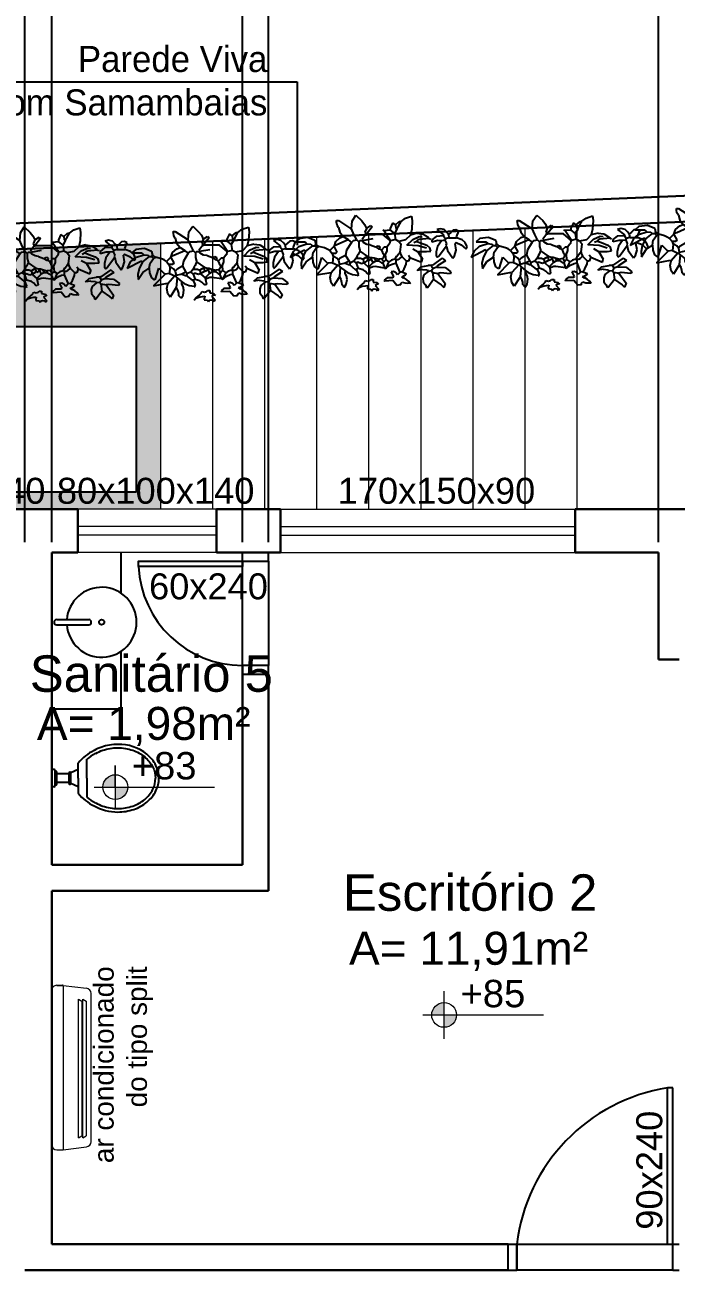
# Model space of a CAD drawing. Extents: x -165 to 197, y 154 to 653.
# Drawn here: x 113.35 to 117.11, y 481.55 to 488.75 of the extents above; entities that cross this region are included whole.
import ezdxf
from ezdxf.enums import TextEntityAlignment as Align

# ---------------------------------------------------------------- set-up
doc = ezdxf.new("R2010")
doc.units = 0
doc.header["$MEASUREMENT"] = 0
doc.header["$PDMODE"] = 3
doc.header["$PDSIZE"] = 0.1
doc.layers.get('0').update_dxf_attribs({"linetype": 'CONTINUOUS'})
doc.layers.get('DEFPOINTS').update_dxf_attribs({"linetype": 'CONTINUOUS'})
for name, color, linetype, lineweight in [('AIT-ESQUADRIA 34', 252, 'CONTINUOUS', 15), ('AIT-PAREDE', 4, 'CONTINUOUS', 30), ('COTA de NIVEL', 12, 'CONTINUOUS', 20), ('FININHA', 251, 'CONTINUOUS', 25), ('LAYOUT', 251, 'CONTINUOUS', 25), ('TEXTO-190', 190, 'CONTINUOUS', 20)]:
    doc.layers.add(name, color=color, linetype=linetype, lineweight=lineweight)
for name, color, linetype in [('AIT-PORTAS', 2, 'CONTINUOUS'), ('AIT-VEGETAÇÃO 25', 92, 'CONTINUOUS'), ('COTA', 1, 'CONTINUOUS'), ('COTA MODIF', 172, 'CONTINUOUS'), ('TEXTO', 190, 'CONTINUOUS'), ('TXT-LAYOUT', 192, 'CONTINUOUS')]:
    doc.layers.add(name, color=color, linetype=linetype)
doc.styles.add('ARIAL', font='ARIAL.TTF', dxfattribs={"height": 0.18})
doc.styles.add('cota25', font='ARIAL.TTF', dxfattribs={"height": 0.06})
doc.styles.add('PLANTA', font='stylu.ttf', dxfattribs={"height": 0.22})
doc.dimstyles.new('Copy of ISO-25', dxfattribs={"dimtxt": 0.18, "dimasz": 0.06, "dimexe": 0.06, "dimexo": 0.06, "dimgap": 0.05, "dimtad": 1, "dimdec": 0, "dimlfac": 100, "dimdsep": 46, "dimtxsty": 'ARIAL', "dimblk1": 'OBLIQUE', "dimblk2": 'OBLIQUE', "dimsah": 1, "dimcen": 2.5, "dimdle": 0.06, "dimclrd": 256, "dimclre": 256, "dimclrt": 256, "dimadec": 0, "dimazin": 0, "dimtfac": 1, "dimtdec": 0, "dimtmove": 1, "dimatfit": 3, "dimldrblk": 'OBLIQUE', "dimfxl": 0, "dimtolj": 1, "dimtzin": 0, "dimlwd": -1, "dimlwe": -1, "dimarcsym": 0})

# ---------------------------------------------------------------- blocks, each defined once
blk = doc.blocks.new('BUSCH1')
for p, q in [((-4.38, 7.36), (-3.78, 8.29)), ((-3.78, 8.29), (-2.83, 7.4)), ((4.09, 7.8), (5.08, 8.14)), ((5.08, 8.14), (5.19, 7.4)), ((-6.87, 7.43), (-6.56, 7.43)), ((-6.85, 7.18), (-6.87, 7.43)), ((-6.78, 6.73), (-6.85, 7.18)), ((-6.56, 6.36), (-6.78, 6.73)), ((-6.56, 7.43), (-4.64, 6.2)), ((-6.56, 6.36), (-6.33, 5.59)), ((-4.64, 6.2), (-4.49, 6.13)), ((-4.49, 6.13), (-4.38, 7.36)), ((-4.1, 5.22), (-4.49, 6.13)), ((-2.83, 7.4), (-2.4, 6.84)), ((-2.4, 6.84), (-2.1, 6.2)), ((-2.1, 6.2), (-2.34, 5.59)), ((-2.1, 6.2), (-1.41, 6.66)), ((-1.18, 6.43), (-2.1, 5.28)), ((-1.41, 6.66), (-1.18, 6.43)), ((2.05, 7.05), (1.66, 6.2)), ((1.66, 6.2), (1.66, 5.9)), ((2.51, 6.74), (2.05, 7.05)), ((2.74, 6.05), (2.35, 5.36)), ((2.51, 6.74), (3.12, 7.28)), ((2.51, 6.74), (2.58, 6.2)), ((2.58, 6.2), (2.74, 6.05)), ((2.74, 6.05), (3.42, 7.29)), ((3.12, 7.28), (3.43, 7.28)), ((3.42, 7.29), (4.09, 7.8)), ((5.11, 6.07), (4.89, 5.13)), ((5.19, 7.4), (5.11, 6.07)), ((9.64, 6.15), (9.09, 6.01)), ((9.09, 6.01), (10.16, 5.16)), ((10.27, 6), (9.64, 6.15)), ((10.7, 5.55), (10.27, 6)), ((-12.83, 4.56), (-13.44, 4.03)), ((-13.42, 4.05), (-11.87, 4.05)), ((-11.47, 4.74), (-12.83, 4.56)), ((-11.87, 4.05), (-11.56, 3.74)), ((-10.31, 4.25), (-11.47, 4.74)), ((-10.31, 4.25), (-10.18, 3.67)), ((-7.26, 3.28), (-6.99, 4.11)), ((-6.99, 4.11), (-6.32, 4.7)), ((-5.03, 4.36), (-6.79, 3.59)), ((-6.33, 5.59), (-5.79, 4.9)), ((-6.32, 4.7), (-5.79, 4.9)), ((-5.79, 4.9), (-5.03, 4.43)), ((-5.03, 4.43), (-5.03, 4.36)), ((-5.03, 4.36), (-4.49, 3.97)), ((-4.49, 3.97), (-4.17, 4.25)), ((-4.17, 4.25), (-3.64, 4.36)), ((-3.64, 4.36), (-4.1, 5.22)), ((-3.64, 4.36), (-3.33, 4.05)), ((-3.18, 4.2), (-3.33, 4.05)), ((-3.33, 4.05), (-3.33, 3.28)), ((-2.8, 4.2), (-3.18, 4.2)), ((-2.18, 5.28), (-2.8, 4.43)), ((-2.8, 4.43), (-2.72, 4.28)), ((-2.72, 4.28), (-2.8, 4.2)), ((-2.58, 3.96), (-2.8, 4.2)), ((-2.72, 4.28), (-1.03, 4.59)), ((-2.34, 5.59), (-2.18, 5.28)), ((-2.18, 5.28), (-2.1, 5.28)), ((-2.1, 5.28), (-2.03, 5.28)), ((0.46, 5.28), (-2.03, 5.28)), ((1.66, 4.28), (0.46, 5.28)), ((0.74, 5.82), (0.51, 5.9)), ((1.66, 5.9), (0.74, 5.82)), ((0.74, 5.82), (1.79, 4.24)), ((1.66, 4.2), (1.59, 3.74)), ((1.66, 5.9), (2.35, 5.36)), ((1.66, 4.2), (1.66, 4.28)), ((2.51, 4.43), (1.79, 4.24)), ((2.35, 5.36), (2.51, 4.43)), ((3.05, 4.13), (2.51, 4.43)), ((4.12, 4.36), (3.05, 4.13)), ((3.05, 4.13), (3.43, 3.67)), ((4.89, 5.13), (4.12, 4.36)), ((4.34, 3.53), (5.27, 4.45)), ((5.97, 5.43), (4.89, 5.13)), ((4.89, 5.13), (4.89, 5.2)), ((5.27, 4.45), (6.3, 4.92)), ((5.89, 4.13), (5.43, 3.9)), ((6.04, 4.36), (5.89, 4.13)), ((5.89, 4.13), (6.51, 3.9)), ((5.97, 5.43), (6.92, 5.29)), ((6.27, 4.43), (6.04, 4.36)), ((7.89, 4.59), (6.27, 4.43)), ((6.3, 4.92), (6.78, 4.87)), ((6.92, 5.29), (7.66, 4.85)), ((7.66, 4.85), (7.89, 4.59)), ((7.89, 4.59), (8.12, 4.51)), ((9.01, 4.93), (8.32, 4.39)), ((8.32, 4.39), (8.32, 4.01)), ((9.28, 4.26), (8.32, 4.01)), ((10.16, 5.01), (9.01, 4.93)), ((9.86, 4.24), (9.21, 3.34)), ((9.86, 4.24), (9.28, 4.26)), ((10.39, 4.32), (9.86, 4.24)), ((10.16, 5.16), (10.16, 5.01)), ((10.16, 5.01), (10.47, 4.55)), ((10.47, 4.55), (10.39, 4.32)), ((10.39, 4.32), (10.62, 3.78)), ((11.01, 4.7), (10.47, 4.55)), ((10.93, 5.24), (10.7, 5.55)), ((11.32, 5.55), (10.93, 5.24)), ((10.93, 5.24), (11.01, 4.7)), ((11.01, 4.7), (12.24, 4.7)), ((11.68, 5.92), (11.32, 5.55)), ((12.11, 5.96), (11.68, 5.92)), ((12.55, 5.78), (12.11, 5.96)), ((12.55, 5.78), (12.16, 4.85)), ((12.16, 4.85), (12.24, 4.7)), ((13.13, 4.37), (12.24, 4.7)), ((13.63, 3.96), (13.13, 4.37)), ((-11.95, 2.74), (-14.23, 1.55)), ((-13.71, 2.59), (-14.23, 1.55)), ((-13.73, 2.55), (-12.88, 3.32)), ((-12.88, 3.32), (-11.56, 3.74)), ((-11.79, 2.59), (-12.32, 1.49)), ((-11.79, 2.59), (-11.95, 2.74)), ((-10.71, 3.44), (-11.79, 2.59)), ((-11.56, 3.74), (-10.95, 3.67)), ((-10.95, 3.67), (-10.71, 3.44)), ((-10.71, 3.44), (-10.33, 3.44)), ((-10.68, 1.61), (-10.56, 2.38)), ((-10.56, 2.38), (-10.04, 3.14)), ((-10.18, 3.67), (-10.33, 3.44)), ((-10.02, 3.13), (-10.33, 3.44)), ((-9.68, 3.34), (-10.19, 3.69)), ((-9.63, 3.32), (-10.02, 3.13)), ((-8.75, 3.09), (-9.68, 3.34)), ((-8.33, 2.9), (-8.75, 3.09)), ((-7.95, 2.67), (-8.33, 2.9)), ((-7.26, 3.36), (-7.95, 2.67)), ((-7.95, 2.67), (-7.56, 2.21)), ((-6.95, 2.21), (-7.56, 2.21)), ((-7.56, 2.21), (-7.41, 1.74)), ((-7.26, 3.36), (-7.26, 3.28)), ((-7.26, 3.28), (-6.79, 2.44)), ((-6.79, 3.59), (-7.18, 3.44)), ((-6.79, 2.44), (-6.95, 2.21)), ((-5.26, 2.74), (-5.41, 1.9)), ((-4.49, 3.97), (-5.26, 2.74)), ((-3.41, 2.05), (-3.57, 1.82)), ((-3.18, 2.59), (-3.41, 2.05)), ((-3.33, 3.28), (-3.18, 2.74)), ((-3.18, 2.74), (-3.18, 2.59)), ((-3.18, 2.59), (-1.95, 1.74)), ((-2.05, 3.66), (-2.58, 3.96)), ((-1.49, 3.59), (-2.05, 3.66)), ((-1.49, 3.59), (-0.64, 3.28)), ((-0.64, 3.28), (-0.26, 3.44)), ((-0.64, 3.28), (-0.18, 2.97)), ((-0.26, 3.44), (0.05, 3.28)), ((-0.18, 2.97), (-0.03, 2.97)), ((0.05, 3.28), (-0.03, 2.97)), ((-0.03, 2.97), (0.28, 2.74)), ((0.74, 3.2), (0.28, 2.74)), ((0.28, 2.74), (0.43, 2.36)), ((0.43, 2.36), (0.66, 2.05)), ((0.66, 2.05), (0.59, 1.59)), ((0.66, 2.05), (0.89, 2.05)), ((1.12, 3.2), (0.74, 3.2)), ((1.13, 2.63), (0.89, 2.05)), ((0.89, 2.05), (0.97, 1.21)), ((1.51, 3.67), (1.12, 3.2)), ((1.12, 3.2), (1.13, 2.63)), ((1.59, 3.74), (1.51, 3.67)), ((3.05, 2.13), (2.74, 1.74)), ((3.28, 2.44), (3.05, 2.21)), ((3.05, 2.21), (3.05, 2.13)), ((3.28, 2.44), (3.43, 3.67)), ((3.28, 2.44), (3.28, 2.21)), ((3.28, 2.21), (3.51, 1.74)), ((6.13, 3.43), (4.34, 3.53)), ((6.12, 2.44), (5.28, 2.9)), ((6.12, 2.44), (6.2, 2.51)), ((6.12, 2.44), (6.81, 1.28)), ((7.44, 3.04), (6.13, 3.43)), ((6.2, 2.51), (7.43, 2.51)), ((6.51, 3.9), (7.51, 3.51)), ((7.43, 2.51), (8.12, 2.59)), ((7.51, 3.51), (7.97, 3.13)), ((8.12, 2.59), (7.97, 3.13)), ((9.21, 3.34), (9, 2.45)), ((9, 2.45), (9.01, 1.78)), ((10.62, 3.39), (9.47, 1.86)), ((10.62, 3.78), (10.55, 3.55)), ((10.55, 3.55), (10.62, 3.39)), ((10.62, 3.39), (10.77, 2.67)), ((10.77, 2.67), (11.62, 1.47)), ((11.93, 1.86), (12.18, 2.74)), ((12.16, 3.93), (12.01, 3.78)), ((12.18, 2.74), (12.01, 3.78)), ((12.16, 3.93), (12.99, 3.59)), ((12.99, 3.59), (13.7, 2.93)), ((13.93, 3.24), (13.63, 3.96)), ((13.7, 2.93), (13.93, 3.24)), ((-12.32, 1.49), (-12.49, 0.6)), ((-12.49, 0.6), (-12.43, -0.22)), ((-12.43, -0.22), (-11.7, 0.9)), ((-11.7, 0.9), (-10.68, 1.61)), ((-10.68, 1.61), (-10.63, 0.84)), ((-10.63, 0.84), (-10.35, 0.07)), ((-10.35, 0.07), (-9.84, -0.28)), ((-8.18, 0.67), (-10.03, -1.19)), ((-9.77, -0.26), (-9.18, 1.59)), ((-9.18, 1.59), (-8.33, 0.74)), ((-8.33, 0.74), (-8.18, 0.67)), ((-7.49, 0.74), (-8.18, 0.67)), ((-6.64, 0.36), (-7.72, -0.87)), ((-7.41, 1.74), (-7.49, 0.74)), ((-7.49, 0.74), (-6.64, 0.36)), ((-7.14, 1.7), (-7.41, 1.74)), ((-6.82, 1.48), (-7.14, 1.7)), ((-6.56, 1.13), (-6.82, 1.48)), ((-6.64, 0.36), (-6.49, 0.36)), ((-6.26, 1.44), (-6.56, 1.13)), ((-6.56, 1.13), (-6.41, 0.44)), ((-6.41, 0.44), (-6.49, 0.36)), ((-6.49, 0.36), (-6.26, 0.05)), ((-5.49, 0.67), (-6.41, 0.44)), ((-6.26, 0.05), (-6.41, -1.48)), ((-5.41, 1.9), (-6.26, 1.44)), ((-6.26, 0.05), (-5.49, -0.56)), ((-4.87, 0.98), (-5.49, 0.67)), ((-5.49, 0.67), (-4.95, 0.44)), ((-5.41, 1.9), (-4.87, 0.98)), ((-4.95, 0.44), (-4.8, 0.44)), ((-4.87, 0.98), (-4.64, 0.74)), ((-4.64, 0.74), (-4.8, 0.44)), ((-4.8, 0.44), (-3.87, -0.33)), ((-4.1, 0.98), (-4.64, 0.74)), ((-3.72, 1.44), (-4.1, 0.98)), ((-4.1, 0.98), (-3.72, 0.67)), ((-3.57, 1.82), (-3.72, 1.44)), ((-3.72, 1.44), (-3.03, 1.44)), ((-3.49, 0.82), (-3.72, 0.67)), ((-3.72, 0.67), (-3.41, -0.18)), ((-2.87, 0.59), (-3.49, 0.82)), ((-3.03, 1.44), (-2.64, 1.28)), ((-2.49, 0.74), (-2.87, 0.59)), ((-2.03, 1.67), (-2.64, 1.28)), ((-2.64, 1.28), (-2.57, 0.9)), ((-2.57, 0.9), (-2.49, 0.74)), ((-1.87, 1.13), (-2.49, 0.74)), ((-2.49, 0.74), (-2.49, 0.67)), ((-2.49, 0.67), (-1.8, 0.05)), ((-1.95, 1.74), (-2.03, 1.67)), ((-2.03, 1.67), (-1.95, 1.28)), ((-1.95, 1.74), (-1.49, 1.59)), ((-1.95, 1.28), (-1.87, 1.13)), ((-1.8, 1.05), (-1.87, 1.13)), ((-1.34, 1.36), (-1.8, 1.05)), ((-1.11, 0.74), (-1.8, 0.05)), ((-1.8, 0.05), (-1.72, -0.18)), ((-1.07, 0.1), (-1.73, -0.16)), ((-1.49, 1.59), (-1.34, 1.36)), ((-1.49, 1.59), (-1.18, 1.59)), ((-1.18, 1.59), (-1.34, 1.36)), ((-1.34, 1.36), (-1.34, 1.28)), ((-1.34, 1.28), (-1.11, 0.74)), ((-1.18, 1.59), (-0.87, 1.51)), ((-0.57, 1.05), (-1.11, 0.74)), ((-0.72, 0.13), (-1.07, 0.1)), ((-0.87, 1.51), (-0.11, 1.28)), ((-0.87, 1.51), (-0.57, 1.05)), ((0.82, -0.1), (-0.72, 0.13)), ((-0.57, 1.05), (-0.18, 1.05)), ((-0.11, 1.28), (-0.18, 1.05)), ((-0.18, 1.05), (0.28, 0.74)), ((0.36, 1.36), (-0.11, 1.28)), ((0.28, 0.74), (0.51, 0.67)), ((0.59, 1.59), (0.36, 1.36)), ((0.36, 1.36), (0.66, 0.9)), ((0.66, 0.9), (0.51, 0.67)), ((0.51, 0.67), (0.82, -0.1)), ((0.97, 1.21), (0.66, 0.9)), ((0.97, 1.21), (1.43, 0.9)), ((1.43, 0.82), (0.97, -0.18)), ((0.97, -0.18), (1.59, 0.34)), ((1.89, 1.13), (1.43, 0.82)), ((1.43, 0.9), (1.43, 0.82)), ((1.59, 0.34), (2.16, 0.59)), ((2.43, 1.28), (1.89, 1.13)), ((2.16, 0.59), (2.58, 0.67)), ((2.58, 1.67), (2.43, 1.28)), ((2.43, 1.28), (2.58, 1.21)), ((2.58, 1.74), (2.58, 1.67)), ((2.74, 1.74), (2.58, 1.67)), ((2.89, 1.21), (2.58, 1.21)), ((2.58, 1.21), (2.58, 0.67)), ((2.58, 0.67), (3.2, -0.79)), ((3.12, 1.36), (2.89, 1.21)), ((3.51, 1.74), (3.12, 1.36)), ((3.51, 1.74), (4.28, 0.98)), ((3.88, -0.24), (4.22, 0.53)), ((4.22, 0.53), (4.28, 0.98)), ((4.58, 0.98), (4.28, 0.98)), ((4.81, 1.59), (4.58, 1.9)), ((4.81, 1.59), (4.58, 0.98)), ((4.81, 1.59), (6.66, 0.82)), ((5.96, -0.48), (6.53, 0.08)), ((6.53, 0.08), (7.74, 0.28)), ((6.66, 0.82), (6.81, 1.28)), ((8.27, 0.28), (7.74, 0.28)), ((8.27, 0.36), (8.35, 0.36)), ((8.27, 0.36), (8.27, 0.28)), ((8.35, 0.36), (8.27, 0.28)), ((8.27, 0.28), (8.27, 0.21)), ((8.27, 0.21), (8.5, -0.18)), ((8.35, 0.36), (8.43, 0.36)), ((9.97, 1.44), (8.43, 0.36)), ((9.12, 0.05), (8.5, -0.18)), ((9.01, 1.78), (9.16, 1.62)), ((9.16, 1.62), (9.09, 1.55)), ((9.27, 0.28), (9.12, 0.05)), ((9.12, 0.05), (10.43, -0.02)), ((9.47, 1.86), (9.16, 1.62)), ((10.5, 1.05), (9.27, 0.28)), ((9.97, 1.44), (10.5, 1.05)), ((11.62, 1.47), (11.93, 1.86)), ((-10.03, -1.19), (-7.79, -0.79)), ((-7.89, -1.61), (-7.72, -0.87)), ((-7.73, -2.46), (-7.89, -1.61)), ((-7.79, -0.79), (-7.72, -0.87)), ((-6.49, -1.64), (-7.36, -3)), ((-6.41, -1.48), (-6.49, -1.64)), ((-6.41, -1.48), (-6.18, -1.89)), ((-6.18, -1.89), (-6.05, -2.39)), ((-5.49, -0.56), (-5.49, -0.64)), ((-5.49, -0.56), (-5.13, -0.82)), ((-5.49, -0.95), (-5.49, -0.64)), ((-5.29, -1.32), (-5.49, -0.95)), ((-5.32, -2.69), (-5.19, -1.92)), ((-5.19, -1.92), (-5.29, -1.32)), ((-5.13, -0.82), (-4.33, -1.14)), ((-4.33, -1.14), (-3.49, -1.25)), ((-3.87, -0.33), (-3.72, -0.33)), ((-3.41, -0.18), (-3.72, -0.33)), ((-3.72, -0.33), (-3.57, -0.72)), ((-3.57, -0.72), (-3.41, -1.02)), ((-3.57, -1.25), (-3.49, -1.25)), ((-3.41, -1.02), (-3.49, -1.25)), ((-3.49, -1.25), (-3.41, -1.41)), ((-2.63, -0.41), (-3.41, -0.18)), ((-2.32, -0.62), (-2.63, -0.41)), ((-1.95, -1.02), (-2.32, -0.62)), ((-1.72, -1.1), (-1.95, -1.02)), ((-1.72, -0.18), (-1.57, -0.95)), ((-1.57, -0.95), (-1.72, -1.1)), ((-1.58, -2.1), (-1.41, -1.95)), ((-1.41, -1.95), (-1.03, -1.95)), ((-1.03, -1.95), (-1.03, -2.33)), ((1.2, -1.64), (0.74, -2.02)), ((0.82, -0.1), (0.97, -0.18)), ((2.12, -1.64), (1.2, -1.64)), ((2.18, -0.68), (1.82, -0.72)), ((1.82, -0.72), (2.2, -1.48)), ((2.2, -1.48), (2.12, -1.64)), ((2.54, -0.83), (2.18, -0.68)), ((2.82, -1.18), (2.54, -0.83)), ((3.2, -0.79), (2.82, -1.18)), ((3.58, -0.72), (3.2, -0.79)), ((3.51, -1.48), (3.86, -1.35)), ((3.81, -1.72), (3.51, -1.48)), ((3.58, -0.72), (3.88, -0.24)), ((3.58, -0.72), (4.28, -1.02)), ((3.96, -1.74), (3.81, -1.72)), ((3.86, -1.35), (4.13, -1.2)), ((4.27, -1.91), (3.96, -1.74)), ((4.13, -1.2), (4.28, -1.02)), ((4.63, -2.22), (4.27, -1.91)), ((6.81, -0.33), (5.96, -0.48)), ((6.81, -0.33), (7.58, -0.41)), ((7.04, -1.18), (6.88, -1.7)), ((6.88, -1.7), (6.92, -2.37)), ((7.74, -0.64), (7.04, -1.18)), ((7.58, -0.41), (7.74, -0.64)), ((8.58, -1.95), (7.66, -3.18)), ((8.27, -0.56), (7.74, -0.64)), ((8.5, -0.18), (8.27, -0.56)), ((8.27, -0.56), (8.43, -0.79)), ((8.43, -0.79), (9.27, -0.95)), ((8.43, -0.79), (8.58, -1.95)), ((8.58, -1.95), (9.81, -2.79)), ((9.66, -0.87), (9.27, -0.95)), ((9.27, -0.95), (10.43, -2.56)), ((11.2, -1.02), (9.66, -0.87)), ((10.43, -0.02), (11.35, -0.72)), ((11.35, -0.72), (11.2, -1.02)), ((-7.36, -3), (-7.73, -2.46)), ((-6.05, -2.39), (-6.03, -2.72)), ((-5.64, -3.18), (-6.03, -2.72)), ((-5.64, -3.18), (-5.32, -2.69)), ((-3.26, -3.18), (-3.57, -3.56)), ((-2.72, -2.64), (-3.26, -3.1)), ((-3.26, -3.18), (-2.8, -3)), ((-3.26, -3.1), (-3.26, -3.18)), ((-2.8, -3), (-2.24, -2.91)), ((-2.49, -2.41), (-2.72, -2.64)), ((-2.41, -2.25), (-2.49, -2.33)), ((-2.49, -2.33), (-2.49, -2.41)), ((-2.41, -2.25), (-2.26, -2.1)), ((-2.26, -2.1), (-1.88, -2.2)), ((-2.24, -2.91), (-1.87, -2.87)), ((-1.87, -2.87), (-1.95, -3.33)), ((-1.95, -3.33), (-1.95, -3.41)), ((-1.95, -3.41), (-1.41, -3.48)), ((-1.88, -2.2), (-1.58, -2.1)), ((-1.41, -3.48), (-1.26, -3.71)), ((-1.26, -3.71), (-1.11, -3.49)), ((-1.11, -3.49), (-0.85, -3.41)), ((-1.03, -2.33), (-0.41, -2.41)), ((-0.85, -3.41), (-0.53, -3.46)), ((-0.26, -2.64), (-0.72, -2.87)), ((-0.72, -2.87), (-0.18, -3.48)), ((-0.53, -3.46), (-0.34, -3.71)), ((-0.41, -2.41), (-0.26, -2.64)), ((-0.18, -3.48), (-0.34, -3.71)), ((-0.11, -2.72), (-0.26, -2.64)), ((0.74, -2.02), (0.82, -2.18)), ((2.12, -2.1), (0.82, -2.18)), ((2.74, -2.87), (2.12, -2.1)), ((3.35, -2.79), (2.74, -2.87)), ((3.35, -2.56), (3.58, -2.33)), ((3.35, -2.79), (3.35, -2.56)), ((3.58, -2.33), (4.01, -2.47)), ((4.01, -2.47), (4.46, -2.51)), ((4.46, -2.51), (4.81, -2.48)), ((4.81, -2.48), (4.63, -2.22)), ((4.81, -2.48), (4.89, -2.56)), ((6.92, -2.37), (7.27, -2.79)), ((7.27, -2.79), (7.43, -3.25)), ((7.66, -3.18), (7.43, -3.25)), ((9.81, -2.79), (10.2, -3.18)), ((10.43, -2.56), (10.2, -3.18))]:
    blk.add_line(p, q)
for centre, start, end in [((-10.31, 4.25), 12.8043, 67.5333), ((0.46, 5.28), 49.844, 89.647)]:
    blk.add_arc(centre, 0.00000961, start, end)
blk = doc.blocks.new('_OBLIQUE')
at = {"color": 0, "linetype": 'ByBlock'}
blk.add_line((-0.5, -0.5), (0.5, 0.5), dxfattribs=at)
blk = doc.blocks.new('*D235')
at = {"layer": 'COTA'}
for p, q in [((117.1424, 489.0088), (117.21, 489.2341)), ((117.21, 489.2341), (117.5709, 489.2341)), ((117.0074, 485.771), (117.0074, 489.0688)), ((117.2774, 485.771), (117.2774, 489.0688)), ((117.3374, 489.0088), (116.9474, 489.0088))]:
    blk.add_line(p, q, dxfattribs=at)
at = {"layer": 'DEFPOINTS', "color": 0}
for p in [(117.0074, 489.0088), (117.0074, 485.711), (117.2774, 485.711)]:
    blk.add_point(p, dxfattribs=at)
at = {"layer": 'COTA', "xscale": 0.06, "yscale": 0.06, "zscale": 0.06, "rotation": 180}
blk.add_blockref('_OBLIQUE', (117.0074, 489.0088), dxfattribs=at)
at = {"layer": 'COTA', "xscale": 0.06, "yscale": 0.06, "zscale": 0.06}
blk.add_blockref('_OBLIQUE', (117.2774, 489.0088), dxfattribs=at)
at = {"layer": 'COTA', "insert": (117.3904, 489.3745), "char_height": 0.18, "attachment_point": 5, "style": 'ARIAL'}
blk.add_mtext('\\A1;27', dxfattribs=at)
blk = doc.blocks.new('*D236')
at = {"layer": 'COTA'}
for p, q in [((114.7575, 485.771), (114.7575, 489.0688)), ((117.0074, 485.771), (117.0074, 489.0688)), ((117.0674, 489.0088), (114.6975, 489.0088))]:
    blk.add_line(p, q, dxfattribs=at)
at = {"layer": 'DEFPOINTS', "color": 0}
for p in [(114.7575, 489.0088), (114.7575, 485.711), (117.0074, 485.711)]:
    blk.add_point(p, dxfattribs=at)
at = {"layer": 'COTA', "xscale": 0.06, "yscale": 0.06, "zscale": 0.06, "rotation": 180}
blk.add_blockref('_OBLIQUE', (114.7575, 489.0088), dxfattribs=at)
at = {"layer": 'COTA', "xscale": 0.06, "yscale": 0.06, "zscale": 0.06}
blk.add_blockref('_OBLIQUE', (117.0074, 489.0088), dxfattribs=at)
at = {"layer": 'COTA', "insert": (115.8824, 489.1507), "char_height": 0.18, "attachment_point": 5, "style": 'ARIAL'}
blk.add_mtext('\\A1;225', dxfattribs=at)
blk = doc.blocks.new('*D237')
at = {"layer": 'COTA'}
for p, q in [((114.6825, 489.0088), (114.7505, 489.2357)), ((114.7505, 489.2357), (115.0928, 489.2357)), ((114.6075, 485.771), (114.6075, 489.0688)), ((114.7575, 485.771), (114.7575, 489.0688)), ((114.8175, 489.0088), (114.5475, 489.0088))]:
    blk.add_line(p, q, dxfattribs=at)
at = {"layer": 'DEFPOINTS', "color": 0}
for p in [(114.6075, 489.0088), (114.6075, 485.711), (114.7575, 485.711)]:
    blk.add_point(p, dxfattribs=at)
at = {"layer": 'COTA', "xscale": 0.06, "yscale": 0.06, "zscale": 0.06, "rotation": 180}
blk.add_blockref('_OBLIQUE', (114.6075, 489.0088), dxfattribs=at)
at = {"layer": 'COTA', "xscale": 0.06, "yscale": 0.06, "zscale": 0.06}
blk.add_blockref('_OBLIQUE', (114.7575, 489.0088), dxfattribs=at)
at = {"layer": 'COTA', "insert": (114.9217, 489.3776), "char_height": 0.18, "attachment_point": 5, "style": 'ARIAL'}
blk.add_mtext('\\A1;15', dxfattribs=at)
blk = doc.blocks.new('*D238')
at = {"layer": 'COTA'}
for p, q in [((113.5075, 485.771), (113.5075, 489.0688)), ((114.6075, 485.771), (114.6075, 489.0688)), ((114.6675, 489.0088), (113.4475, 489.0088))]:
    blk.add_line(p, q, dxfattribs=at)
at = {"layer": 'DEFPOINTS', "color": 0}
for p in [(113.5075, 489.0088), (113.5075, 485.711), (114.6075, 485.711)]:
    blk.add_point(p, dxfattribs=at)
at = {"layer": 'COTA', "xscale": 0.06, "yscale": 0.06, "zscale": 0.06, "rotation": 180}
blk.add_blockref('_OBLIQUE', (113.5075, 489.0088), dxfattribs=at)
at = {"layer": 'COTA', "xscale": 0.06, "yscale": 0.06, "zscale": 0.06}
blk.add_blockref('_OBLIQUE', (114.6075, 489.0088), dxfattribs=at)
at = {"layer": 'COTA', "insert": (114.0575, 489.1507), "char_height": 0.18, "attachment_point": 5, "style": 'ARIAL'}
blk.add_mtext('\\A1;110', dxfattribs=at)
blk = doc.blocks.new('*D239')
at = {"layer": 'COTA'}
for p, q in [((113.4304, 489.0088), (113.4985, 489.2357)), ((113.4985, 489.2357), (113.8407, 489.2357)), ((113.3533, 485.771), (113.3533, 489.0688)), ((113.5075, 485.771), (113.5075, 489.0688)), ((113.5675, 489.0088), (113.2933, 489.0088))]:
    blk.add_line(p, q, dxfattribs=at)
at = {"layer": 'DEFPOINTS', "color": 0}
for p in [(113.3533, 489.0088), (113.3533, 485.711), (113.5075, 485.711)]:
    blk.add_point(p, dxfattribs=at)
at = {"layer": 'COTA', "xscale": 0.06, "yscale": 0.06, "zscale": 0.06, "rotation": 180}
blk.add_blockref('_OBLIQUE', (113.3533, 489.0088), dxfattribs=at)
at = {"layer": 'COTA', "xscale": 0.06, "yscale": 0.06, "zscale": 0.06}
blk.add_blockref('_OBLIQUE', (113.5075, 489.0088), dxfattribs=at)
at = {"layer": 'COTA', "insert": (113.6696, 489.3776), "char_height": 0.18, "attachment_point": 5, "style": 'ARIAL'}
blk.add_mtext('\\A1;15', dxfattribs=at)
blk = doc.blocks.new('*D240')
at = {"layer": 'COTA'}
for p, q in [((111.5533, 485.871), (111.5533, 489.0688)), ((113.3533, 485.771), (113.3533, 489.0688)), ((113.4133, 489.0088), (111.4933, 489.0088))]:
    blk.add_line(p, q, dxfattribs=at)
at = {"layer": 'DEFPOINTS', "color": 0}
for p in [(111.5533, 489.0088), (111.5533, 485.811), (113.3533, 485.711)]:
    blk.add_point(p, dxfattribs=at)
at = {"layer": 'COTA', "xscale": 0.06, "yscale": 0.06, "zscale": 0.06, "rotation": 180}
blk.add_blockref('_OBLIQUE', (111.5533, 489.0088), dxfattribs=at)
at = {"layer": 'COTA', "xscale": 0.06, "yscale": 0.06, "zscale": 0.06}
blk.add_blockref('_OBLIQUE', (113.3533, 489.0088), dxfattribs=at)
at = {"layer": 'COTA', "insert": (112.4533, 489.1507), "char_height": 0.18, "attachment_point": 5, "style": 'ARIAL'}
blk.add_mtext('\\A1;180', dxfattribs=at)
blk = doc.blocks.new('ar cond. split')
at = {"lineweight": 0}
for p, q in [((-0.0556, 0.3949), (-0.1672, 0.3807)), ((-0.025, 0.3952), (-0.0524, 0.3952)), ((0, 0.3702), (0, -0.3702)), ((-0.189, 0.3559), (-0.189, -0.3559)), ((-0.149, 0.3368), (-0.1651, 0.3272)), ((-0.1286, 0.3368), (-0.1447, 0.3272)), ((-0.149, -0.3284), (-0.1651, -0.3189)), ((-0.1286, -0.3284), (-0.1447, -0.3189)), ((-0.0556, -0.3949), (-0.1672, -0.3807)), ((-0.025, -0.3948), (-0.0524, -0.3948)), ((-0.025, -0.3952), (-0.0524, -0.3952))]:
    blk.add_line(p, q, dxfattribs=at)
for points in [[(-0.0564, 0.3947), (-0.0564, -0.3948)], [(-0.1651, -0.3189), (-0.1651, 0.3272)], [(-0.149, 0.3368), (-0.149, -0.3284)], [(-0.1447, -0.3189), (-0.1447, 0.3272)], [(-0.1286, 0.3368), (-0.1286, -0.3284)]]:
    blk.add_lwpolyline(points, dxfattribs=at)
for centre, start, end in [((-0.164, 0.3559), 97.26865, 180), ((-0.0524, 0.3702), 90, 97.26865), ((-0.025, 0.3702), 0, 90), ((-0.164, -0.3559), 180, 262.73135), ((-0.0524, -0.3702), 262.73135, 270), ((-0.0524, -0.3702), 262.73135, 270), ((-0.025, -0.3702), 270, 0)]:
    blk.add_arc(centre, 0.025, start, end, dxfattribs=at)

msp = doc.modelspace()

# ---------------------------------------------------------------- hatches: boundary and pattern name
at = {"layer": 'AIT-VEGETAÇÃO 25'}
h = msp.add_hatch(dxfattribs=at)
h.set_pattern_fill('GRASS', color=256, scale=0.1, angle=-90, style=0)
h.set_pattern_definition([(360, (79.16636, 87.84479), (0.070710678, 0.070710678), [0.01875, -0.122671356]), (315, (79.16636, 87.84479), (0.070710678, 0.070710678), [0.01875, -0.08125]), (45, (79.16636, 87.84479), (-0.070710678, 0.070710678), [0.01875, -0.08125])])
h.paths.add_polyline_path([(114.1374, 485.961), (114.1374, 487.49), (103.5122, 487.0556), (103.5122, 485.961)])
h.paths.add_polyline_path([(113.9973, 486.0117), (113.9973, 487.0117), (113.2561, 487.0117), (113.2561, 486.0117)], flags=16)
h.paths.add_polyline_path([(113.1561, 486.0117), (113.1561, 487.0117), (112.4148, 487.0117), (112.4148, 486.0117)], flags=16)
h.paths.add_polyline_path([(112.3148, 486.0117), (112.3148, 487.0117), (111.5735, 487.0117), (111.5735, 486.0117)], flags=16)
h.paths.add_polyline_path([(111.4735, 486.0117), (111.4735, 487.0117), (110.7322, 487.0117), (110.7322, 486.0117)], flags=16)
h.paths.add_polyline_path([(110.6322, 486.0117), (110.6322, 487.0117), (109.8322, 487.0117), (109.8322, 486.0117)], flags=16)
h.paths.add_polyline_path([(109.7322, 486.0117), (109.7322, 487.0117), (108.9322, 487.0117), (108.9322, 486.0117)], flags=16)
h.paths.add_polyline_path([(108.8322, 486.0117), (108.8322, 487.0117), (108.0322, 487.0117), (108.0322, 486.0117)], flags=16)
h.paths.add_polyline_path([(107.9322, 486.0117), (107.9322, 487.0117), (107.1322, 487.0117), (107.1322, 486.0117)], flags=16)
h.paths.add_polyline_path([(107.0322, 486.0117), (107.0322, 487.0117), (106.2322, 487.0117), (106.2322, 486.0117)], flags=16)
h.paths.add_polyline_path([(106.1322, 486.0117), (106.1322, 487.0117), (105.3322, 487.0117), (105.3322, 486.0117)], flags=16)
h.paths.add_polyline_path([(105.2322, 486.0117), (105.2322, 487.0117), (104.4322, 487.0117), (104.4322, 486.0117)], flags=16)
edge = h.paths.add_edge_path(flags=16)
edge.add_line((103.5322, 486.971), (103.5322, 486.0117))
edge.add_line((103.5322, 486.0117), (104.3322, 486.0117))
edge.add_line((104.3322, 486.0117), (104.3322, 487.0117))
edge.add_line((104.3322, 487.0117), (103.5322, 487.0117))
edge.add_line((103.5322, 487.0117), (103.5322, 487.001))
h = msp.add_hatch(dxfattribs=at)
h.set_pattern_fill('GRASS', color=256, scale=0.1, angle=-90, style=0)
h.set_pattern_definition([(360, (23.58454, 87.84479), (0.070710678, 0.070710678), [0.01875, -0.122671356]), (315, (23.58454, 87.84479), (0.070710678, 0.070710678), [0.01875, -0.08125]), (45, (23.58454, 87.84479), (-0.070710678, 0.070710678), [0.01875, -0.08125])])
h.paths.add_polyline_path([(113.9973, 486.061), (113.2561, 486.061), (113.2561, 486.0117), (113.9973, 486.0117)])
h.paths.add_polyline_path([(113.1561, 486.061), (112.4148, 486.061), (112.4148, 486.0117), (113.1561, 486.0117)])
h.paths.add_polyline_path([(111.4735, 486.061), (110.7322, 486.061), (110.7322, 486.0117), (111.4735, 486.0117)])
h.paths.add_polyline_path([(110.6322, 486.061), (109.8322, 486.061), (109.8322, 486.0117), (110.6322, 486.0117)])
h.paths.add_polyline_path([(109.7322, 486.061), (108.9322, 486.061), (108.9322, 486.0117), (109.7322, 486.0117)])
h.paths.add_polyline_path([(108.8322, 486.061), (108.0322, 486.061), (108.0322, 486.0117), (108.8322, 486.0117)])
h.paths.add_polyline_path([(107.9322, 486.061), (107.1322, 486.061), (107.1322, 486.0117), (107.9322, 486.0117)])
h.paths.add_polyline_path([(107.0322, 486.061), (106.2322, 486.061), (106.2322, 486.0117), (107.0322, 486.0117)])
h.paths.add_polyline_path([(106.1322, 486.061), (105.3322, 486.061), (105.3322, 486.0117), (106.1322, 486.0117)])
h.paths.add_polyline_path([(105.2322, 486.061), (104.4322, 486.061), (104.4322, 486.0117), (105.2322, 486.0117)])
h.paths.add_polyline_path([(104.3322, 486.061), (103.5322, 486.061), (103.5322, 486.0117), (104.3322, 486.0117)])
at = {"layer": 'COTA de NIVEL', "linetype": 'Continuous'}
h = msp.add_hatch(color=256, dxfattribs=at)
h.paths.add_polyline_path([(113.8744, 484.3596), (113.8744, 484.4309, 0.414214), (113.8031, 484.3596)])
h.paths.add_polyline_path([(113.8744, 484.3596), (113.8744, 484.2883, 0.414214), (113.9457, 484.3596)])
h = msp.add_hatch(color=256, dxfattribs=at)
h.paths.add_polyline_path([(115.7706, 483.0466), (115.7706, 483.1179, 0.414214), (115.6993, 483.0466)])
h.paths.add_polyline_path([(115.7706, 483.0466), (115.7706, 482.9753, 0.414214), (115.8419, 483.0466)])

# ---------------------------------------------------------------- linework, layer by layer
at = {"layer": 'AIT-ESQUADRIA 34', "color": 9}
for p, q in [((115.9374, 485.961), (115.9374, 487.5638)), ((115.9374, 485.961), (115.9374, 487.5638)), ((116.2374, 485.961), (116.2374, 487.5761)), ((116.2374, 485.961), (116.2374, 487.5761)), ((116.5374, 485.961), (116.5374, 487.591)), ((116.5374, 485.961), (116.5374, 487.591)), ((114.1374, 485.961), (114.1374, 487.49)), ((114.1374, 485.961), (114.1374, 487.49)), ((114.4374, 485.961), (114.4374, 487.5023)), ((114.4374, 485.961), (114.4374, 487.5023)), ((114.7374, 485.961), (114.7374, 487.5146)), ((114.7374, 485.961), (114.7374, 487.5146)), ((115.0374, 485.961), (115.0374, 487.5269)), ((115.0374, 485.961), (115.0374, 487.5269)), ((115.3374, 485.961), (115.3374, 487.5392)), ((115.3374, 485.961), (115.3374, 487.5392)), ((115.6374, 485.961), (115.6374, 487.5515)), ((115.6374, 485.961), (115.6374, 487.5515)), ((114.4575, 485.961), (113.6575, 485.961)), ((114.8271, 485.961), (116.5271, 485.961)), ((114.4575, 485.861), (113.6575, 485.861)), ((114.8271, 485.861), (116.5271, 485.861)), ((114.4575, 485.811), (113.6575, 485.811)), ((114.8271, 485.811), (116.5271, 485.811)), ((114.4575, 485.711), (113.6575, 485.711)), ((114.8271, 485.711), (116.5271, 485.711))]:
    msp.add_line(p, q, dxfattribs=at)
at = {"layer": 'AIT-PAREDE'}
for p, q in [((113.3033, 485.961), (113.6575, 485.961)), ((113.6575, 485.961), (113.3575, 485.961)), ((113.6575, 485.711), (113.6575, 485.961)), ((114.4575, 485.711), (114.4575, 485.961)), ((114.4575, 485.961), (114.8271, 485.961)), ((114.8271, 485.711), (114.8271, 485.961)), ((116.5271, 485.961), (117.4624, 485.961)), ((116.5271, 485.711), (116.5271, 485.961)), ((113.6575, 485.711), (113.5075, 485.711)), ((113.5075, 483.911), (113.5075, 485.711)), ((113.6575, 485.711), (113.5075, 485.711)), ((113.5075, 485.711), (113.5075, 483.911)), ((113.5075, 483.911), (113.5075, 485.711)), ((114.8271, 485.711), (114.4575, 485.711)), ((117.0074, 485.711), (116.5271, 485.711)), ((117.0074, 485.711), (117.0074, 485.0957)), ((117.1271, 485.0957), (117.0074, 485.0957)), ((114.6075, 484.611), (114.6075, 485.011)), ((114.6075, 483.911), (114.6075, 485.011)), ((114.7575, 484.611), (114.7575, 485.011)), ((114.7575, 483.761), (114.7575, 484.611)), ((113.5075, 483.961), (113.5075, 483.911)), ((113.5075, 483.911), (114.6075, 483.911)), ((113.5075, 481.7256), (113.5075, 483.761)), ((113.5075, 483.761), (114.7575, 483.761)), ((116.1392, 481.7257), (113.5075, 481.7256)), ((114.5534, 481.5756), (113.3533, 481.5756)), ((116.1392, 481.5757), (114.5534, 481.5756))]:
    msp.add_line(p, q, dxfattribs=at)
for points in [[(96.3235, 486.91), (135.9735, 488.5414)], [(96.3235, 486.91), (135.9735, 488.5414)], [(96.3235, 486.91), (135.9735, 488.5414)], [(96.3235, 486.91), (135.9735, 488.5414)], [(96.3235, 486.7598), (135.8235, 488.3851), (135.8235, 473.3677), (119.6735, 474.1306)]]:
    msp.add_lwpolyline(points, dxfattribs=at)
at = {"layer": 'AIT-PORTAS', "color": 9}
for p, q in [((117.0592, 481.7257), (117.0592, 482.6257)), ((117.0892, 482.6257), (117.0592, 482.6257)), ((117.0892, 481.5757), (117.0892, 482.6257)), ((116.1392, 481.7257), (116.1892, 481.7257)), ((116.1392, 481.5757), (116.1392, 481.7257)), ((116.1892, 481.5757), (116.1892, 481.7257)), ((116.1892, 481.7257), (116.1892, 481.5757)), ((116.1892, 481.7257), (117.0592, 481.7257)), ((117.0592, 481.7257), (117.0892, 481.7257)), ((117.0592, 481.7257), (117.1271, 481.7257)), ((116.1392, 481.5757), (116.1892, 481.5757)), ((116.1642, 481.5757), (116.1892, 481.5757)), ((117.0892, 481.5757), (116.1892, 481.5757)), ((117.0892, 481.5757), (117.1271, 481.5757))]:
    msp.add_line(p, q, dxfattribs=at)
msp.add_arc((117.2203, 481.5994), 1.0389, 98.92418, 173.01786, dxfattribs=at)
at = {"layer": 'COTA de NIVEL', "linetype": 'Continuous'}
for p, q in [((113.8744, 484.3596, -823.4677), (113.8744, 484.4834, -823.4677)), ((113.8744, 484.4834, -823.4677), (113.8744, 484.2357, -823.4677)), ((113.7524, 484.3596, -823.4677), (114.4471, 484.3596, -823.4677)), ((115.7681, 483.1833), (115.7681, 482.9099)), ((115.6486, 483.0466), (116.3433, 483.0466))]:
    msp.add_line(p, q, dxfattribs=at)
for centre in [(113.8744, 484.3596, -823.4677), (115.7706, 483.0466)]:
    msp.add_circle(centre, 0.0713, dxfattribs=at)
at = {"layer": 'FININHA'}
for p, q in [((114.6075, 485.061), (114.6075, 485.711)), ((114.7575, 485.661), (114.7575, 485.711)), ((114.6075, 485.661), (114.7575, 485.661)), ((114.7575, 485.661), (114.7575, 485.061)), ((114.7575, 485.061), (114.6075, 485.061)), ((114.7575, 485.011), (114.7575, 485.061)), ((114.6075, 485.011), (114.7575, 485.011))]:
    msp.add_line(p, q, dxfattribs=at)
at = {"layer": 'FININHA', "lineweight": -2}
for p, q in [((114.6075, 485.061), (114.6075, 485.011)), ((114.6075, 485.011), (114.6075, 485.061))]:
    msp.add_line(p, q, dxfattribs=at)
at = {"layer": 'FININHA'}
for points in [[(113.9973, 486.061), (113.9973, 487.0117), (113.2561, 487.0117), (113.2561, 486.061)], [(114.6075, 485.631), (114.0075, 485.631), (114.0075, 485.661), (114.6075, 485.661)]]:
    msp.add_lwpolyline(points, close=True, dxfattribs=at)
msp.add_arc((114.6076, 485.662), 0.6009, 182.95158, 269.98602, dxfattribs=at)
at = {"layer": 'LAYOUT', "lineweight": -2, "ltscale": 0.01}
for p, q in [((113.9076, 485.4772), (113.9076, 485.711)), ((113.5361, 485.3248), (113.7207, 485.3247)), ((113.5343, 485.2948), (113.7207, 485.2947)), ((113.9076, 484.811), (113.9076, 485.1424)), ((113.5225, 484.461), (113.5075, 484.461)), ((113.5075, 484.461), (113.5075, 484.361)), ((113.6596, 484.461), (113.6172, 484.441)), ((113.6596, 484.411), (113.6596, 484.4974)), ((113.7096, 484.411), (113.7096, 484.5199)), ((113.5275, 484.366), (113.5275, 484.456)), ((113.5325, 484.451), (113.5275, 484.451)), ((113.5375, 484.376), (113.5375, 484.446)), ((113.6072, 484.436), (113.5375, 484.436)), ((113.6072, 484.386), (113.5375, 484.386)), ((113.6072, 484.381), (113.6072, 484.441)), ((113.6172, 484.381), (113.6172, 484.441)), ((113.6596, 484.411), (113.6596, 484.3246)), ((113.7096, 484.411), (113.7096, 484.3021)), ((113.5225, 484.361), (113.5075, 484.361)), ((113.5325, 484.371), (113.5275, 484.371)), ((113.6596, 484.361), (113.6172, 484.381))]:
    msp.add_line(p, q, dxfattribs=at)
msp.add_lwpolyline([(113.5075, 484.811), (113.9076, 484.811)], dxfattribs=at)
for points in [[(113.7618, 484.5533, -0.050424), (113.8021, 484.5717, -0.082137), (113.8885, 484.586, -0.082137), (113.975, 484.5717, -0.090148), (114.0438, 484.5335, -0.104406), (114.0909, 484.4746, -0.117345), (114.106, 484.411, -0.117345)], [(113.7618, 484.2687, 0.050424), (113.8021, 484.2503, 0.082137), (113.8885, 484.236, 0.082137), (113.975, 484.2503, 0.090148), (114.0438, 484.2886, 0.104406), (114.0909, 484.3474, 0.117345), (114.106, 484.411, 0.117345)]]:
    msp.add_lwpolyline(points, format="xyb", dxfattribs=at)
msp.add_circle((113.7955, 485.3098), 0.015, dxfattribs=at)
for centre, radius, start, end in [((113.7955, 485.3098), 0.2015, 184.28837, 175.74869), ((113.5361, 485.3097), 0.015, 90.03521, 270.03521), ((113.7207, 485.3097), 0.015, 269.96479, 89.96479), ((113.8885, 484.3176), 0.2885, 90, 108.78222), ((113.8953, 484.3503), 0.2558, 50.92894, 91.50662), ((113.8671, 484.3306), 0.2663, 115.68633, 141.20814), ((113.8671, 484.3306), 0.2463, 115.68633, 129.7706), ((113.873, 484.3633), 0.2401, 108.78222, 120.32881), ((113.928, 484.3924), 0.2025, 26.77117, 50.61299), ((113.5225, 484.456), 0.005, 360, 90), ((113.9648, 484.411), 0.1612, 360, 26.77117), ((113.5325, 484.446), 0.005, 360, 90), ((113.6122, 484.441), 0.005, 360, 180), ((113.9648, 484.411), 0.1612, 333.22883, 360), ((113.5225, 484.366), 0.005, 270, 360), ((113.5325, 484.376), 0.005, 270, 360), ((113.6122, 484.381), 0.005, 180, 0), ((113.8671, 484.4915), 0.2663, 218.79186, 244.31367), ((113.928, 484.4296), 0.2025, 309.38701, 333.22883), ((113.8671, 484.4915), 0.2463, 230.2294, 244.31367), ((113.8877, 484.4948), 0.2788, 240.79389, 270.16387), ((113.9041, 484.4587), 0.2401, 288.78222, 309.38701), ((113.8885, 484.5045), 0.2885, 270, 288.78222)]:
    msp.add_arc(centre, radius, start, end, dxfattribs=at)
at = {"layer": 'TXT-LAYOUT'}
for p, q in [((112.892, 488.4251), (114.9235, 488.4251)), ((114.9235, 488.4251), (114.9235, 487.4832))]:
    msp.add_line(p, q, dxfattribs=at)

# ---------------------------------------------------------------- block references
at = {"layer": 'AIT-VEGETAÇÃO 25', "xscale": 0.0362499999999955, "yscale": 0.0362499999999955, "zscale": 0.0362500000001092}
for p in [(117.3595, 487.4246), (115.3989, 487.3549), (116.4418, 487.356), (113.4861, 487.2881), (114.4576, 487.2923)]:
    msp.add_blockref('BUSCH1', p, dxfattribs=at)
at = {"layer": 'COTA MODIF', "xscale": 1.199999999999988, "yscale": 1.199999999999988, "zscale": 1.200000000000045, "rotation": 180}
msp.add_blockref('ar cond. split', (113.5075, 482.7433), dxfattribs=at)

# ---------------------------------------------------------------- texts
at = {"layer": 'COTA de NIVEL', "linetype": 'Continuous', "style": 'ARIAL'}
for s, p in [('+83', (114.3427, 484.5618)), ('+85', (116.2389, 483.2488, 823.4677))]:
    msp.add_text(s, height=0.1578, dxfattribs=at).set_placement(p, align=Align.TOP_RIGHT)
at = {"layer": 'COTA de NIVEL', "linetype": 'Continuous', "insert": (113.7498, 483.3267), "char_height": 0.115, "attachment_point": 3, "rotation": 90, "style": 'ARIAL'}
msp.add_mtext('ar condicionado\\Pdo tipo split', dxfattribs=at)
at = {"layer": 'TEXTO', "style": 'ARIAL'}
for s, p in [('70x100x140', (113.4712, 486.1423)), ('80x100x140', (114.6766, 486.1423)), ('170x150x90', (116.2962, 486.1423)), ('60x240', (114.7546, 485.5915))]:
    msp.add_text(s, height=0.14967, dxfattribs=at).set_placement(p, align=Align.TOP_RIGHT)
msp.add_text('90x240', height=0.14967, rotation=90, dxfattribs=at).set_placement((116.8793, 482.4947), align=Align.TOP_RIGHT)
at = {"layer": 'TEXTO', "char_height": 0.19, "width": 8.597912, "attachment_point": 3, "style": 'ARIAL'}
for s, insert in [('{\\fArial|b0|i0|c238|p34;A= }1{\\fArial|b0|i0|c238|p34;,}98{\\fArial|b0|i0|c238|p34;m²}', (114.6538, 484.8218, -823.4677)), ('{\\fArial|b0|i0|c238|p34;A= 1}1{\\fArial|b0|i0|c238|p34;,}91{\\fArial|b0|i0|c238|p34;m²}', (116.6015, 483.5259))]:
    msp.add_mtext(s, dxfattribs=dict(at, insert=insert))
at = {"layer": 'TEXTO-190', "char_height": 0.21, "attachment_point": 9, "style": 'cota25'}
for s, insert in [('{\\fArial|b0|i0|c186|p34;Sanitário }5', (114.7833, 484.906)), ('{\\fArial|b0|i0|c238|p34;Escritório }2{\\fArial|b0|i0|c238|p34; }', (116.6544, 483.6439, 823.4677))]:
    msp.add_mtext(s, dxfattribs=dict(at, insert=insert))
at = {"layer": 'TXT-LAYOUT', "insert": (114.7512, 488.4297), "char_height": 0.15, "attachment_point": 6, "style": 'PLANTA'}
msp.add_mtext('{\\fCentury Gothic|b0|i0|c0|p34;Parede Viva\\Pcom Samambaias}', dxfattribs=at)

# ---------------------------------------------------------------- dimensions: what is measured, and where the dimension line sits
at = {"layer": 'COTA'}
for base, p1, p2, picture, middle in [((113.3533, 489.0088), (113.5075, 485.711), (113.3533, 485.711), '*D239', (113.5485, 489.3776)), ((114.6075, 489.0088), (114.7575, 485.711), (114.6075, 485.711), '*D237', (114.8005, 489.3776)), ((117.0074, 489.0088), (117.2774, 485.711), (117.0074, 485.711), '*D235', (117.26, 489.3745)), ((111.5533, 489.0088), (113.3533, 485.711), (111.5533, 485.811), '*D240', (112.4533, 489.1507)), ((113.5075, 489.0088), (114.6075, 485.711), (113.5075, 485.711), '*D238', (114.0575, 489.1507)), ((114.7575, 489.0088), (117.0074, 485.711), (114.7575, 485.711), '*D236', (115.8824, 489.1507))]:
    dim = msp.add_linear_dim(base=base, p1=p1, p2=p2, dimstyle='Copy of ISO-25', dxfattribs=at)
    dim.commit()
    dim.dimension.update_dxf_attribs({"geometry": picture, "text_midpoint": middle})

doc.saveas('drawing.dxf')
